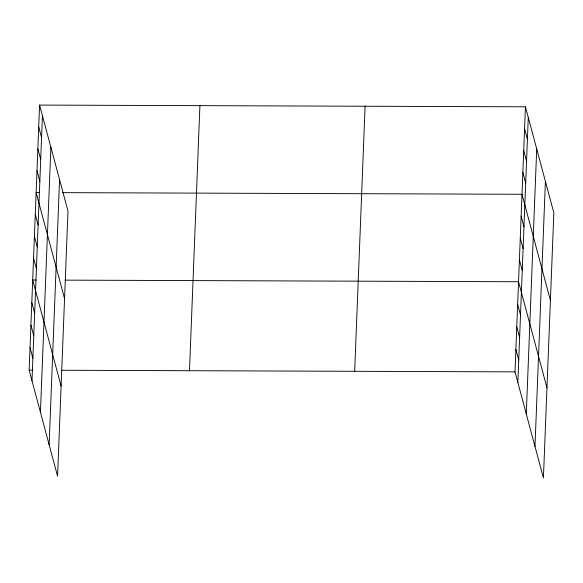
<?xml version="1.0" encoding="UTF-8"?>
<svg xmlns="http://www.w3.org/2000/svg" width="583" height="583" viewBox="0 0 583 583"><rect width="100%" height="100%" fill="white"/><g stroke="black" fill="none" stroke-linecap="round" stroke-linejoin="round"><path stroke-width="0.87" d="M39.578 105.078L68 211.126L57.564 476.194L29.15 370.139L39.578 105.078L525.436 106.806L553.85 212.861L543.422 477.922L515 371.874L525.436 106.806M31.992 380.757L42.428 115.689M40.431 412.254L50.867 147.186M49.125 444.698L59.561 179.637M189.482 370.715L199.911 105.647M354.668 371.298L365.104 106.237M517.85 382.492L528.278 117.423M526.289 413.981L536.717 148.92M534.983 446.432L545.411 181.364M39.666 192.558L36.139 192.55L64.553 298.598M62.57 192.645L521.989 194.277L550.41 300.332M36.219 280.029L32.699 280.022L61.113 386.07M65.289 280.139L518.549 281.749L546.963 387.804M29.15 370.139L32.677 370.154M61.747 370.256L515 371.874M524.576 128.675L527.418 139.293M523.716 150.545L526.558 161.156M522.849 172.408L525.698 183.026M521.129 216.147L523.979 226.765M520.269 238.017L523.111 248.628M519.409 259.88L522.251 270.497M517.66 304.282L520.51 314.9M516.778 326.815L519.621 337.426M515.889 349.341L518.732 359.959M38.718 126.941L41.568 137.559M37.859 148.811L40.708 159.429M36.999 170.681L39.841 181.298M35.279 214.413L38.121 225.031M34.419 236.283L37.261 246.901M33.559 258.152L36.401 268.77M31.81 302.548L34.652 313.166M30.921 325.081L33.77 335.699M30.039 347.614L32.881 358.224"/></g></svg>
